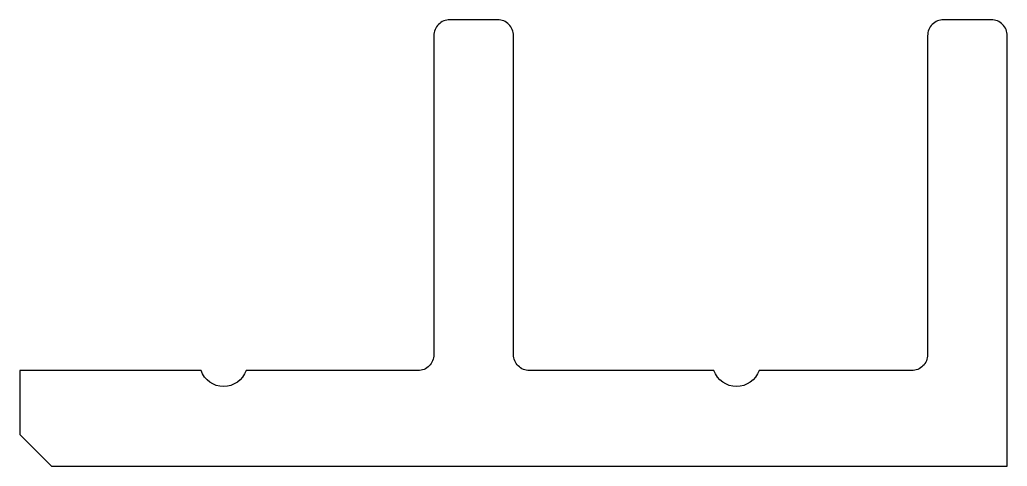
# Model space of a CAD drawing. Extents: x 135.5 to 166.5, y 213.4 to 227.4.
import ezdxf

# ---------------------------------------------------------------- set-up
doc = ezdxf.new("R2010")
doc.units = 0
doc.header["$LTSCALE"] = 15
doc.layers.get('0').update_dxf_attribs({"linetype": 'CONTINUOUS'})

msp = doc.modelspace()

# ---------------------------------------------------------------- linework, layer by layer
at = {"color": 0}
msp.add_lwpolyline([(163.536, 216.442), (158.743, 216.442, -0.707107), (157.329, 216.442), (151.536, 216.442, -0.414214), (151.036, 216.942), (151.036, 226.942, 0.414214), (150.536, 227.442), (149.036, 227.442, 0.414214), (148.536, 226.942), (148.536, 216.942, -0.414214), (148.036, 216.442), (142.643, 216.442, -0.707107), (141.229, 216.442), (135.536, 216.442), (135.536, 214.442), (136.536, 213.442), (166.536, 213.442), (166.536, 226.942, 0.414214), (166.036, 227.442), (164.536, 227.442, 0.414214), (164.036, 226.942), (164.036, 220.303), (164.036, 218.649), (164.036, 216.942, -0.414214)], format="xyb", close=True, dxfattribs=at)

doc.saveas('drawing.dxf')
